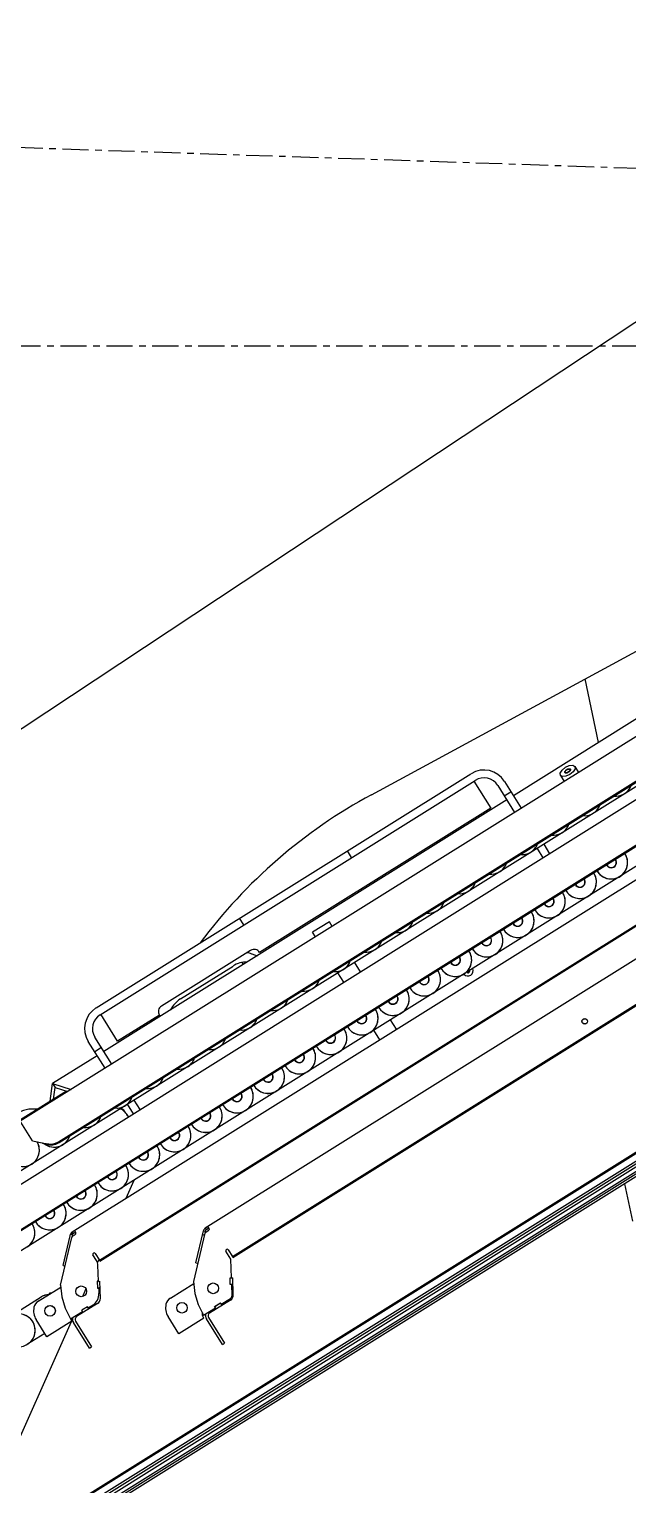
# Model space of a CAD drawing. Extents: x -79364 to 3230, y 28528 to 72157.
# Drawn here: x -68636 to -67725, y 54094 to 56311 of the extents above; entities that cross this region are included whole.
import ezdxf

# ---------------------------------------------------------------- set-up
doc = ezdxf.new("R2010")
doc.units = 0
doc.header["$LTSCALE"] = 500
doc.linetypes.add('CENTER', pattern=[7, 4, -1, 1, -1])
doc.layers.get('0').update_dxf_attribs({"linetype": 'CONTINUOUS'})
doc.layers.add('S0CE1', color=1, linetype='CENTER')
doc.layers.add('S0CO1', color=1, linetype='CONTINUOUS')

# ---------------------------------------------------------------- blocks, each defined once
blk = doc.blocks.new('PK65002M m platform_side')
at = {"linetype": 'Continuous'}
for p, q in [((-11748.7, 6044.3), (-10238.3, 7044)), ((-9419.2, 6567.8), (-11373.2, 5346.8)), ((-11758.7, 5348.5), (-9916, 6499.9)), ((-11120, 6006.9), (-10187.8, 6511.7)), ((-11575.6, 5341.2), (-9733, 6492.7)), ((-10127.1, 6464.3), (-11654.7, 5509.8)), ((-11717.2, 5305.4), (-9954.7, 6406.8)), ((-11716.4, 5304.2), (-9953.9, 6405.5)), ((-11596.2, 5478.5), (-10081.2, 6425.2)), ((-11595.4, 5477.2), (-10080.4, 6423.9)), ((-11331.7, 5303.7), (-9546, 6419.5)), ((-11330.9, 5302.4), (-9545.2, 6418.3)), ((-11534.1, 5298.2), (-9771.6, 6399.5)), ((-11533.3, 5296.9), (-9770.8, 6398.3)), ((-10353, 6349.6), (-10903.9, 6005.4)), ((-10774.1, 6086.5), (-10794.6, 6183.1)), ((-10639.9, 6067.7), (-11874.6, 5296.2)), ((-10456.8, 6060.5), (-11691.5, 5288.9)), ((-11539.3, 5682.2), (-10968.5, 6038.9)), ((-11532.9, 5672), (-10962.1, 6028.7)), ((-10832.4, 6036.2), (-10826.7, 6027.2)), ((-10810.3, 6050), (-10804.6, 6040.9)), ((-10963.9, 6027.6), (-10938.3, 5986.6)), ((-10927.6, 6020.8), (-10902.2, 5980)), ((-10917.8, 6005), (-10907.6, 6011.4)), ((-10917.5, 6027.1), (-10892, 5986.4)), ((-10914.1, 5999), (-11527.3, 5615.8)), ((-10938.3, 5986.6), (-11290.2, 5766.7)), ((-10747, 6004.6), (-10747.1, 6004.6)), ((-10794.5, 5974.9), (-10794.5, 5974.9)), ((-10842, 5945.3), (-10842, 5945.2)), ((-11150.1, 5911.3), (-11156.4, 5921.4)), ((-10867.9, 5925.2), (-10858.9, 5910.8)), ((-10857.8, 5931.6), (-10848.7, 5917.1)), ((-10889.5, 5915.6), (-10889.5, 5915.5)), ((-10046.8, 5881.4), (-11641.1, 4885.1)), ((-10046, 5880.1), (-11640.3, 4883.8)), ((-10937, 5885.9), (-10937, 5885.9)), ((-10773.4, 5886.8), (-10773.5, 5886.7)), ((-10753.9, 5878.6), (-10753.9, 5878.6)), ((-10743, 5881.6), (-10743, 5881.6)), ((-10740.4, 5883.2), (-10740.4, 5883.2)), ((-11635.3, 4875.8), (-10040.9, 5872)), ((-10038.8, 5868.5), (-11633.1, 4872.3)), ((-11631.2, 4869.3), (-10036.9, 5865.6)), ((-10033.5, 5860.1), (-11627.9, 4863.9)), ((-11626.5, 4861.7), (-10032.2, 5857.9)), ((-10030.1, 5854.6), (-11624.4, 4858.4)), ((-10984.5, 5856.2), (-10984.5, 5856.2)), ((-10820.9, 5857.1), (-10821, 5857.1)), ((-10790.4, 5852), (-10790.4, 5852)), ((-10787.9, 5853.6), (-10787.9, 5853.6)), ((-10801.4, 5849), (-10801.4, 5848.9)), ((-11314.4, 5808.6), (-11320.7, 5818.8)), ((-11184, 5813.3), (-11209.5, 5797.4)), ((-11179.8, 5806.5), (-11184, 5813.3)), ((-11032, 5826.6), (-11032, 5826.5)), ((-10868.4, 5827.4), (-10868.5, 5827.4)), ((-10848.9, 5819.3), (-10848.9, 5819.2)), ((-10837.9, 5822.3), (-10837.9, 5822.3)), ((-10835.4, 5823.9), (-10835.4, 5823.9)), ((-11205.2, 5790.6), (-11209.5, 5797.4)), ((-11079.5, 5796.9), (-11079.5, 5796.8)), ((-10915.9, 5797.8), (-10915.9, 5797.7)), ((-10896.4, 5789.6), (-10896.4, 5789.6)), ((-10885.4, 5792.6), (-10885.4, 5792.6)), ((-10882.9, 5794.2), (-10882.9, 5794.2)), ((-11304, 5769.9), (-11439.7, 5685.1)), ((-11302.1, 5764.4), (-11293.8, 5761.7)), ((-11127, 5767.2), (-11127, 5767.2)), ((-10963.4, 5768.1), (-10963.4, 5768)), ((-10932.9, 5762.9), (-10932.9, 5762.9)), ((-10930.4, 5764.5), (-10930.4, 5764.5)), ((-11410.8, 5696), (-11330.7, 5746.1)), ((-11316.6, 5751.5), (-11315.9, 5747.9)), ((-11312, 5750.4), (-11312.1, 5752.1)), ((-11136.5, 5737.3), (-11145.6, 5751.7)), ((-10943.9, 5759.9), (-10943.9, 5759.9)), ((-11174.5, 5737.5), (-11174.5, 5737.5)), ((-11162, 5721.4), (-11171, 5735.8)), ((-11010.9, 5738.4), (-11010.9, 5738.4)), ((-10991.4, 5730.3), (-10991.4, 5730.2)), ((-10980.4, 5733.3), (-10980.4, 5733.3)), ((-10977.8, 5734.9), (-10977.8, 5734.9)), ((-11222, 5707.9), (-11222, 5707.8)), ((-11058.4, 5708.7), (-11058.4, 5708.7)), ((-11038.9, 5700.6), (-11038.9, 5700.5)), ((-11027.9, 5703.6), (-11027.9, 5703.6)), ((-11025.3, 5705.2), (-11025.3, 5705.2)), ((-11421.9, 5681.7), (-11423.8, 5682.8)), ((-11269.4, 5678.2), (-11269.4, 5678.1)), ((-11105.9, 5679), (-11105.9, 5679)), ((-11075.4, 5673.9), (-11075.4, 5673.9)), ((-11072.8, 5675.5), (-11072.8, 5675.5)), ((-11506.5, 5631.6), (-11532.1, 5672.6)), ((-11442.8, 5671.3), (-11506.5, 5631.6)), ((-11081.8, 5649.8), (-11090.9, 5664.2)), ((-11086.4, 5670.9), (-11086.4, 5670.9)), ((-11525.6, 5590.5), (-11551, 5631.2)), ((-11515.4, 5596.8), (-11540.9, 5637.6)), ((-11316.9, 5648.5), (-11316.9, 5648.5)), ((-11153.4, 5649.4), (-11153.4, 5649.3)), ((-11133.9, 5641.2), (-11133.9, 5641.2)), ((-11122.9, 5644.2), (-11122.9, 5644.2)), ((-11120.3, 5645.8), (-11120.3, 5645.8)), ((-11107.3, 5633.9), (-11116.3, 5648.3)), ((-11537.5, 5609.5), (-11605.3, 5567.1)), ((-11531, 5621.9), (-11541.2, 5615.5)), ((-11364.4, 5618.8), (-11364.4, 5618.8)), ((-11200.8, 5619.7), (-11200.9, 5619.7)), ((-11181.3, 5611.6), (-11181.3, 5611.5)), ((-11170.4, 5614.6), (-11170.4, 5614.6)), ((-11167.8, 5616.2), (-11167.8, 5616.2)), ((-11411.9, 5589.2), (-11411.9, 5589.1)), ((-11248.3, 5590), (-11248.4, 5590)), ((-11215.3, 5586.5), (-11215.3, 5586.5)), ((-11609.1, 5540.1), (-11605.3, 5567.1)), ((-11605.3, 5567.1), (-11601.6, 5561.2)), ((-11605.3, 5567.1), (-11577.2, 5558.2)), ((-11228.8, 5581.9), (-11228.8, 5581.8)), ((-11217.9, 5584.9), (-11217.9, 5584.9)), ((-11584.2, 5555.7), (-11892.1, 5363.3)), ((-11604.1, 5543.2), (-11601.6, 5561.2)), ((-11601.6, 5561.2), (-11582.2, 5555)), ((-11472.1, 5527.6), (-11481.2, 5542)), ((-11459.4, 5559.5), (-11459.4, 5559.4)), ((-11295.8, 5560.3), (-11295.9, 5560.3)), ((-11276.3, 5552.2), (-11276.3, 5552.2)), ((-11265.3, 5555.2), (-11265.4, 5555.2)), ((-11262.8, 5556.8), (-11262.8, 5556.8)), ((-11506.9, 5529.8), (-11506.9, 5529.8)), ((-11482.3, 5521.2), (-11491.3, 5535.7)), ((-11343.3, 5530.7), (-11343.4, 5530.6)), ((-11323.8, 5522.5), (-11323.8, 5522.5)), ((-11312.8, 5525.5), (-11312.8, 5525.5)), ((-11310.3, 5527.1), (-11310.3, 5527.1)), ((-11636.1, 5480.1), (-11653.8, 5508.3)), ((-11554.4, 5500.1), (-11554.4, 5500.1)), ((-11390.8, 5501), (-11390.9, 5501)), ((-11357.8, 5497.5), (-11357.8, 5497.5)), ((-11636.1, 5480.1), (-11621.5, 5476.7)), ((-11619.2, 5475.7), (-11618.2, 5475.3)), ((-11619, 5476.5), (-11618.2, 5475.3)), ((-11619, 5476.5), (-11610.9, 5475.3)), ((-11618.2, 5475.3), (-11610.1, 5474)), ((-11610.9, 5475.3), (-11606, 5475.1)), ((-11600.2, 5475), (-11595.4, 5477.2)), ((-11371.3, 5492.9), (-11371.3, 5492.8)), ((-11360.3, 5495.9), (-11360.3, 5495.9)), ((-11601.9, 5470.5), (-11601.9, 5470.4)), ((-11438.3, 5471.3), (-11438.3, 5471.3)), ((-11418.8, 5463.2), (-11418.8, 5463.1)), ((-11407.8, 5466.2), (-11407.8, 5466.2)), ((-11405.3, 5467.8), (-11405.3, 5467.8)), ((-11485.8, 5441.6), (-11485.8, 5441.6)), ((-11466.3, 5433.5), (-11466.3, 5433.5)), ((-11455.3, 5436.5), (-11455.3, 5436.5)), ((-11452.8, 5438.1), (-11452.8, 5438.1)), ((-11533.3, 5412), (-11533.3, 5411.9)), ((-11500.2, 5408.4), (-11500.2, 5408.4)), ((-11493.2, 5392.7), (-11481.1, 5419.9)), ((-10722.1, 5357.8), (-10734.2, 5414.7)), ((-11513.8, 5403.8), (-11513.8, 5403.8)), ((-11502.8, 5406.8), (-11502.8, 5406.8)), ((-11580.8, 5382.3), (-11580.8, 5382.3)), ((-11561.3, 5374.2), (-11561.3, 5374.1)), ((-11550.3, 5377.2), (-11550.3, 5377.2)), ((-11547.7, 5378.8), (-11547.7, 5378.8)), ((-11628.3, 5352.6), (-11628.3, 5352.6)), ((-11608.8, 5344.5), (-11608.8, 5344.4)), ((-11597.8, 5347.5), (-11597.8, 5347.5)), ((-11595.2, 5349.1), (-11595.2, 5349.1)), ((-11574.6, 5341.9), (-11573.6, 5342.5)), ((-11573.6, 5342.5), (-11572.7, 5342.9)), ((-11571, 5342), (-11570.5, 5340.7)), ((-11387.1, 5294.2), (-11375.9, 5343)), ((-11375.9, 5343), (-11372.9, 5342.4)), ((-11368.3, 5342.8), (-11373.6, 5339.4)), ((-11372.9, 5342.4), (-11373.6, 5339.4)), ((-11373.2, 5346.8), (-11371.6, 5344.2)), ((-11367.3, 5347), (-11371.6, 5344.2)), ((-11367.5, 5343.7), (-11368.3, 5342.8)), ((-11368, 5346.4), (-11367.3, 5346.5)), ((-11367.9, 5348), (-11367.3, 5346.6)), ((-11593.1, 5260), (-11576.3, 5332.7)), ((-11589.2, 5290.3), (-11578.8, 5335.2)), ((-11578.8, 5335.2), (-11578.4, 5336.8)), ((-11578.4, 5336.8), (-11578.3, 5337.5)), ((-11575.3, 5336.8), (-11578.3, 5337.5)), ((-11577.1, 5340), (-11574.7, 5338.1)), ((-11575.7, 5335.3), (-11575.9, 5334.5)), ((-11575.5, 5336.1), (-11575.7, 5335.3)), ((-11575.6, 5341.2), (-11574, 5338.7)), ((-11575.3, 5336.8), (-11575.5, 5336.1)), ((-11575, 5334.6), (-11571.4, 5336.8)), ((-11570.4, 5341), (-11574, 5338.7)), ((-11573, 5339.3), (-11572, 5340)), ((-11572, 5340), (-11571.1, 5340.4)), ((-11570.6, 5337.7), (-11571.4, 5336.8)), ((-11571.1, 5340.4), (-11570.4, 5340.5)), ((-11373.6, 5339.4), (-11390.7, 5265.6)), ((-11377.2, 5337.2), (-11374.3, 5336.5)), ((-11538.6, 5297.8), (-11543.9, 5306.3)), ((-11540.5, 5308.4), (-11534.1, 5298.2)), ((-11537, 5294), (-11534.7, 5299.1)), ((-11533.3, 5296.9), (-11534.1, 5298.2)), ((-11334.1, 5300), (-11341.5, 5311.8)), ((-11338.1, 5314), (-11331.7, 5303.7)), ((-11333.1, 5271.6), (-11334.1, 5300)), ((-11330.9, 5302.4), (-11331.7, 5303.7)), ((-11589.2, 5290.3), (-11586.3, 5289.6)), ((-11535.5, 5266.2), (-11536.4, 5290.4)), ((-11387.1, 5294.2), (-11384.2, 5293.6)), ((-11627.1, 5236), (-11592.8, 5257.4)), ((-11559.6, 5243.1), (-11554.6, 5254.3)), ((-11535.5, 5266.2), (-11537.5, 5266.1)), ((-11537.5, 5266.1), (-11537.2, 5255.7)), ((-11537.2, 5255.7), (-11535.2, 5255.8)), ((-11535.5, 5266), (-11533.7, 5266.1)), ((-11533.3, 5256.1), (-11535.2, 5256)), ((-11535.2, 5255.8), (-11534.9, 5247.6)), ((-11532.7, 5240.1), (-11533.7, 5266.1)), ((-11426.1, 5240.6), (-11390.4, 5262.9)), ((-11335.3, 5271.5), (-11333.1, 5271.6)), ((-11334.9, 5261.1), (-11335.3, 5271.5)), ((-11332.7, 5261.2), (-11334.9, 5261.1)), ((-11333.1, 5271.4), (-11331.2, 5271.5)), ((-11330.8, 5261.5), (-11332.8, 5261.4)), ((-11332.2, 5244.5), (-11332.7, 5261.2)), ((-11330.3, 5245.5), (-11331.2, 5271.5)), ((-11668.7, 5213.5), (-11622.6, 5242.3)), ((-11610.3, 5246.4), (-11610.2, 5247.9)), ((-11610.3, 5246.4), (-11610.2, 5247.9)), ((-11537, 5232.1), (-11568.8, 5212.3)), ((-11334.5, 5237.6), (-11366.3, 5217.7)), ((-11358.7, 5227.6), (-11349.9, 5233.1)), ((-11349.9, 5232.7), (-11358.4, 5227.4)), ((-11348.7, 5231.2), (-11349.9, 5233.1)), ((-11347.8, 5229.3), (-11348.9, 5231.1)), ((-11348.7, 5231.2), (-11334.5, 5240.1)), ((-11577.9, 5208.9), (-11559.9, 5220.2)), ((-11552.2, 5227.4), (-11561, 5221.9)), ((-11559.9, 5220.2), (-11561, 5221.9)), ((-11558.7, 5218.5), (-11559.8, 5220.2)), ((-11551.1, 5225.7), (-11552.2, 5227.4)), ((-11550.2, 5223.8), (-11551.3, 5225.5)), ((-11544.3, 5229.9), (-11551.1, 5225.7)), ((-11413.1, 5186.2), (-11429.6, 5212.5)), ((-11375, 5210.1), (-11413.1, 5186.2)), ((-11377, 5214.3), (-11377.4, 5215.6)), ((-11375, 5210.1), (-11375.7, 5211.1)), ((-11375.5, 5214.5), (-11357.5, 5225.7)), ((-11346.9, 5169.7), (-11371.3, 5208.7)), ((-11367.9, 5210.8), (-11343.5, 5171.8)), ((-11357.5, 5225.7), (-11358.7, 5227.6)), ((-11356.2, 5224), (-11357.4, 5225.8)), ((-11682.6, 4966.2), (-11576.5, 5205.1)), ((-11617.3, 5186.7), (-11643.6, 5170.2)), ((-11638.4, 5208.3), (-11638.3, 5208.3)), ((-11633.5, 5200.7), (-11633.6, 5200.7)), ((-11614.1, 5181.6), (-11630.5, 5207.9)), ((-11575.9, 5205.4), (-11614.1, 5181.6)), ((-11575.9, 5205.4), (-11576.6, 5206.5)), ((-11576.2, 5205.8), (-11575.1, 5208.2)), ((-11549.4, 5164.2), (-11573.8, 5203.2)), ((-11570.4, 5205.4), (-11546, 5166.4)), ((-11634.8, 5179.5), (-11634.8, 5179.6)), ((-11549.4, 5164.2), (-11546, 5166.4)), ((-11346.9, 5169.7), (-11343.5, 5171.8))]:
    blk.add_line(p, q, dxfattribs=at)
for points in [[(-10832.4, 6036.2), (-10832.6, 6039.9), (-10829.8, 6044.5), (-10824.8, 6048.6), (-10818.8, 6051.4), (-10813.5, 6051.9), (-10810.3, 6050)], [(-10810.3, 6050), (-10810.1, 6046.3), (-10812.8, 6041.8), (-10817.9, 6037.6), (-10823.9, 6034.9), (-10829.2, 6034.4), (-10832.4, 6036.2)], [(-10825.6, 6040.5), (-10825.8, 6040.9), (-10825.8, 6041.5), (-10825.6, 6042.1), (-10825.3, 6042.8), (-10824.8, 6043.4), (-10824.2, 6044.1), (-10823.5, 6044.7), (-10822.7, 6045.3), (-10821.8, 6045.7), (-10820.9, 6046.1), (-10820.1, 6046.4), (-10819.3, 6046.5), (-10818.5, 6046.5), (-10817.9, 6046.4), (-10817.4, 6046.2), (-10817.1, 6045.8)], [(-10817.1, 6045.8), (-10816.9, 6045.3), (-10816.9, 6044.8), (-10817.1, 6044.2), (-10817.4, 6043.5), (-10817.9, 6042.8), (-10818.5, 6042.2), (-10819.2, 6041.6), (-10820, 6041), (-10820.9, 6040.5), (-10821.7, 6040.2), (-10822.6, 6039.9), (-10823.4, 6039.8), (-10824.1, 6039.8), (-10824.7, 6039.9), (-10825.2, 6040.1), (-10825.6, 6040.5)], [(-10824.9, 6040.9), (-10824.9, 6042.4), (-10823.5, 6044.2), (-10821.3, 6045.5), (-10819.1, 6046), (-10817.7, 6045.4)], [(-10817.7, 6045.4), (-10817.8, 6043.9), (-10819.2, 6042.1), (-10821.4, 6040.7), (-10823.6, 6040.3), (-10824.9, 6040.9)], [(-11494.9, 5523), (-11496, 5524.1), (-11497, 5525.1), (-11498.1, 5526), (-11499.1, 5526.9), (-11500.2, 5527.7), (-11501.3, 5528.4), (-11502.1, 5528.9)], [(-11497.1, 5526.4), (-11498.2, 5527.7), (-11499.3, 5528.9), (-11500.4, 5530)], [(-11489.7, 5516.6), (-11490.4, 5517.6), (-11491.4, 5519.2), (-11492.6, 5520.7), (-11493.7, 5522.2), (-11494.8, 5523.7), (-11495.9, 5525.1), (-11497.1, 5526.4)], [(-11489.8, 5516.6), (-11490.4, 5517.4), (-11491.2, 5518.6), (-11492.2, 5519.8), (-11493.1, 5520.9), (-11494, 5522), (-11494.9, 5523)], [(-11621.5, 5476.7), (-11620.4, 5476.2), (-11619.2, 5475.7)], [(-11621.5, 5476.7), (-11620.6, 5476.6), (-11619.8, 5476.6), (-11619, 5476.5)], [(-11610.1, 5474), (-11605.2, 5473.9), (-11600.2, 5475)], [(-11606, 5475.1), (-11600.9, 5476.2), (-11596.2, 5478.5)], [(-11572.7, 5342.9), (-11571.8, 5342.8), (-11571, 5342)], [(-11371.5, 5347.8), (-11370.5, 5348.5), (-11369.5, 5348.9)], [(-11369.9, 5345.3), (-11368.9, 5345.9), (-11368, 5346.4)], [(-11369.5, 5348.9), (-11368.7, 5348.8), (-11367.9, 5348)], [(-11367.3, 5346.6), (-11367.2, 5345.1), (-11367.5, 5343.7)], [(-11570.5, 5340.7), (-11570.3, 5339.1), (-11570.6, 5337.7)], [(-11593.1, 5260), (-11591.1, 5242.2), (-11586, 5225), (-11577.9, 5208.9)], [(-11390.7, 5265.6), (-11388.7, 5247.7), (-11383.6, 5230.6), (-11375.5, 5214.5)], [(-11576.6, 5206.5), (-11577.1, 5207.3), (-11577.6, 5208.4), (-11577.8, 5209)], [(-11375.7, 5211.1), (-11376.1, 5212), (-11376.6, 5213), (-11377, 5214.3)]]:
    blk.add_lwpolyline(points, dxfattribs=at)
for centre, radius in [((-10795.3, 5661.9), 4.25), ((-10795.3, 5661.9), 4), ((-11561.8, 5250.8), 8.15), ((-11360.9, 5255.4), 8.15), ((-11408.4, 5225.8), 8.1), ((-11609.3, 5221.1), 8.1), ((-11609.3, 5221.1), 8)]:
    blk.add_circle(centre, radius, dxfattribs=at)
for centre, radius, start, end in [((-10948.8, 6007.5), 37, 32, 122), ((-10948.8, 6007.5), 25, 32, 122), ((-10739.1, 5303.4), 800, 118.4341, 143.3193), ((-10748.1, 6029.6), 25, 262.8491, 298.3796), ((-10748.1, 6029.6), 25, 262.9839, 302), ((-10748.1, 6029.6), 25, 298.3796, 341.1533), ((-10748.1, 6029.6), 25, 302, 341.0163), ((-10795.6, 5999.9), 25, 298.3796, 341.1533), ((-10795.6, 5999.9), 25, 302, 341.0163), ((-10748.1, 6029.6), 25, 262.9837, 262.9839), ((-10843.1, 5970.2), 25, 298.3796, 341.1533), ((-10843.1, 5970.2), 25, 302, 341.0164), ((-10795.6, 5999.9), 25, 262.8491, 298.3796), ((-10795.6, 5999.9), 25, 262.9839, 302), ((-10795.6, 5999.9), 25, 262.9837, 262.9839), ((-10843.1, 5970.2), 25, 262.8491, 298.3796), ((-10843.1, 5970.2), 25, 262.9839, 302), ((-10843.1, 5970.2), 25, 262.9836, 262.9839), ((-10890.6, 5940.6), 25, 262.8491, 298.3796), ((-10890.6, 5940.6), 25, 262.9839, 302), ((-10890.6, 5940.6), 25, 298.3796, 341.1533), ((-10890.6, 5940.6), 25, 302, 341.0164), ((-10755, 5903.6), 25, 298.3796, 34.5807), ((-10755, 5903.6), 25, 302, 34.5861), ((-10938, 5910.9), 25, 298.3796, 341.1533), ((-10938, 5910.9), 25, 302, 341.0164), ((-10890.6, 5940.6), 25, 262.9836, 262.9839), ((-10755, 5903.6), 8, 203.8929, 40.1071), ((-10755, 5903.6), 7.6, 203.4619, 40.5381), ((-10938, 5910.9), 25, 262.8491, 298.3796), ((-10938, 5910.9), 25, 262.9839, 302), ((-10938, 5910.9), 25, 262.9836, 262.9839), ((-10802.5, 5873.9), 8, 203.8929, 40.1071), ((-10802.5, 5873.9), 7.6, 203.4619, 40.5381), ((-10802.5, 5873.9), 25, 298.3796, 34.5807), ((-10802.5, 5873.9), 25, 302, 34.5861), ((-10755, 5903.6), 25, 209.4192, 298.3796), ((-10755, 5903.6), 25, 209.4187, 209.4192), ((-10755, 5903.6), 25, 209.414, 302), ((-10755, 5903.6), 25, 298.3802, 305.5553), ((-10985.5, 5881.2), 25, 262.8491, 298.3796), ((-10985.5, 5881.2), 25, 262.9839, 302), ((-10985.5, 5881.2), 25, 262.9836, 262.9839), ((-10985.5, 5881.2), 25, 298.3796, 341.1533), ((-10985.5, 5881.2), 25, 302, 341.0164), ((-10849.9, 5844.3), 25, 298.3796, 34.5807), ((-10849.9, 5844.3), 25, 302, 34.5861), ((-10802.5, 5873.9), 25, 209.4192, 298.3796), ((-10802.5, 5873.9), 25, 209.4187, 209.4192), ((-10802.5, 5873.9), 25, 209.414, 302), ((-10802.5, 5873.9), 25, 298.3802, 305.5553), ((-11033, 5851.5), 25, 262.9839, 302), ((-11033, 5851.5), 25, 262.8491, 298.3796), ((-11033, 5851.5), 25, 298.3796, 341.1533), ((-11033, 5851.5), 25, 302, 341.0164), ((-10849.9, 5844.3), 25, 209.4192, 298.3796), ((-10849.9, 5844.3), 25, 209.4187, 209.4192), ((-10849.9, 5844.3), 25, 209.414, 302), ((-10849.9, 5844.3), 8, 203.8929, 40.1071), ((-10849.9, 5844.3), 7.6, 203.4619, 40.5381), ((-11080.5, 5821.9), 25, 298.3796, 341.1533), ((-11080.5, 5821.9), 25, 302, 341.0164), ((-11033, 5851.5), 25, 262.9836, 262.9839), ((-10897.4, 5814.6), 8, 203.8929, 40.1071), ((-10897.4, 5814.6), 7.6, 203.4619, 40.5381), ((-10897.4, 5814.6), 25, 298.3796, 34.5807), ((-10897.4, 5814.6), 25, 302, 34.5861), ((-10849.9, 5844.3), 25, 298.3802, 305.5553), ((-11080.5, 5821.9), 25, 262.9839, 302), ((-11080.5, 5821.9), 25, 262.8491, 298.3796), ((-11080.5, 5821.9), 25, 262.9836, 262.9839), ((-10944.9, 5784.9), 8, 203.8929, 40.1071), ((-10944.9, 5784.9), 7.6, 203.4619, 40.5381), ((-10944.9, 5784.9), 25, 298.3796, 34.5807), ((-10944.9, 5784.9), 25, 302, 34.5861), ((-10897.4, 5814.6), 25, 209.4192, 298.3796), ((-10897.4, 5814.6), 25, 209.4187, 209.4192), ((-10897.4, 5814.6), 25, 209.414, 302), ((-10897.4, 5814.6), 25, 298.3802, 305.5553), ((-11326.8, 5688.3), 80, 71.9999, 77.5064), ((-11298.7, 5761.4), 10, 32, 122), ((-11304.6, 5684.5), 95, 70.9719, 72.785), ((-11128, 5792.2), 25, 262.9839, 302), ((-11128, 5792.2), 25, 262.8491, 298.3796), ((-11128, 5792.2), 25, 262.9836, 262.9839), ((-11128, 5792.2), 25, 298.3796, 341.1533), ((-11128, 5792.2), 25, 302, 341.0164), ((-10992.4, 5755.2), 25, 298.3796, 34.5807), ((-10992.4, 5755.2), 25, 302, 34.5861), ((-10944.9, 5784.9), 25, 209.4192, 298.3796), ((-10944.9, 5784.9), 25, 209.4187, 209.4192), ((-10944.9, 5784.9), 25, 209.414, 302), ((-10944.9, 5784.9), 25, 298.3802, 305.5553), ((-11309.5, 5712.2), 40, 89.5466, 122), ((-11175.5, 5762.5), 25, 262.849, 298.3796), ((-11175.5, 5762.5), 25, 262.9838, 302), ((-11175.5, 5762.5), 25, 298.3796, 341.1533), ((-11175.5, 5762.5), 25, 302, 341.0164), ((-10992.4, 5755.2), 25, 209.414, 302), ((-10992.4, 5755.2), 25, 209.4192, 298.3796), ((-10992.4, 5755.2), 25, 209.4187, 209.4192), ((-10992.4, 5755.2), 8, 203.8929, 40.1071), ((-10992.4, 5755.2), 7.6, 203.4619, 40.5381), ((-10973.1, 5738.8), 8, 219.3993, 24.7801), ((-11223, 5732.8), 25, 298.3796, 341.1534), ((-11223, 5732.8), 25, 302, 341.0164), ((-11175.5, 5762.5), 25, 262.9836, 262.9838), ((-11039.9, 5725.6), 8, 203.8928, 40.1072), ((-11039.9, 5725.6), 7.6, 203.4618, 40.5382), ((-11039.9, 5725.6), 25, 298.3796, 34.5807), ((-11039.9, 5725.6), 25, 302, 34.5861), ((-10992.4, 5755.2), 25, 298.3802, 305.5553), ((-10992.4, 5755.2), 25, 298.3796, 305.5587), ((-10973.1, 5738.8), 2.5, 235.68, 8.32), ((-10973.1, 5738.8), 3, 255, 15.2115), ((-11389.6, 5662.1), 40, 122, 154.4616), ((-11223, 5732.8), 25, 262.849, 298.3796), ((-11223, 5732.8), 25, 262.9838, 302), ((-11223, 5732.8), 25, 262.9836, 262.9838), ((-11087.4, 5695.9), 8, 203.8928, 40.1072), ((-11087.4, 5695.9), 7.6, 203.4618, 40.5382), ((-11087.4, 5695.9), 25, 298.3796, 34.5807), ((-11087.4, 5695.9), 25, 302, 34.5861), ((-11039.9, 5725.6), 25, 209.4192, 298.3796), ((-11039.9, 5725.6), 25, 209.4186, 209.4192), ((-11039.9, 5725.6), 25, 209.414, 302), ((-11039.9, 5725.6), 25, 298.3802, 305.5553), ((-11519.7, 5650.8), 37, 122, 212), ((-11434.4, 5676.6), 10, 122, 212), ((-11270.5, 5703.2), 25, 262.849, 298.3796), ((-11270.5, 5703.2), 25, 262.9838, 302), ((-11270.5, 5703.2), 25, 262.9836, 262.9838), ((-11270.5, 5703.2), 25, 298.3796, 341.1534), ((-11270.5, 5703.2), 25, 302, 341.0164), ((-11134.9, 5666.2), 25, 298.3796, 34.5807), ((-11134.9, 5666.2), 25, 302, 34.5861), ((-11087.4, 5695.9), 25, 209.4192, 298.3796), ((-11087.4, 5695.9), 25, 209.4186, 209.4192), ((-11087.4, 5695.9), 25, 209.414, 302), ((-11087.4, 5695.9), 25, 298.3802, 305.5553), ((-11519.7, 5650.8), 25, 122, 212), ((-10739.1, 5303.4), 800, 153.1124, 153.4321), ((-11318, 5673.5), 25, 262.9838, 302), ((-11318, 5673.5), 25, 298.3796, 341.1534), ((-11318, 5673.5), 25, 302, 341.0164), ((-11134.9, 5666.2), 25, 209.4192, 298.3796), ((-11134.9, 5666.2), 25, 209.4186, 209.4192), ((-11134.9, 5666.2), 25, 209.414, 302), ((-11134.9, 5666.2), 8, 203.8928, 40.1072), ((-11134.9, 5666.2), 7.6, 203.4618, 40.5382), ((-11365.5, 5643.8), 25, 298.3796, 341.1534), ((-11365.5, 5643.8), 25, 302, 341.0164), ((-11318, 5673.5), 25, 262.849, 298.3796), ((-11318, 5673.5), 25, 262.9836, 262.9838), ((-11182.4, 5636.5), 8, 203.8928, 40.1072), ((-11182.4, 5636.5), 7.6, 203.4618, 40.5382), ((-11182.4, 5636.5), 25, 298.3796, 34.5807), ((-11182.4, 5636.5), 25, 302, 34.5861), ((-11134.9, 5666.2), 25, 298.3802, 305.5553), ((-11365.5, 5643.8), 25, 262.849, 298.3796), ((-11365.5, 5643.8), 25, 262.9838, 302), ((-11365.5, 5643.8), 25, 262.9836, 262.9838), ((-11229.9, 5606.9), 8, 203.8928, 40.1072), ((-11229.9, 5606.9), 7.6, 203.4618, 40.5382), ((-11229.9, 5606.9), 25, 298.3796, 34.5807), ((-11229.9, 5606.9), 25, 302, 34.5861), ((-11182.4, 5636.5), 25, 209.414, 302), ((-11182.4, 5636.5), 25, 209.4192, 298.3796), ((-11182.4, 5636.5), 25, 209.4186, 209.4192), ((-11182.4, 5636.5), 25, 298.3802, 305.5553), ((-11412.9, 5614.1), 25, 262.849, 298.3796), ((-11412.9, 5614.1), 25, 262.9838, 302), ((-11412.9, 5614.1), 25, 262.9836, 262.9838), ((-11412.9, 5614.1), 25, 298.3796, 341.1534), ((-11412.9, 5614.1), 25, 302, 341.0164), ((-11277.4, 5577.2), 25, 298.3796, 34.5807), ((-11277.4, 5577.2), 25, 302, 34.5861), ((-11229.9, 5606.9), 25, 209.4191, 298.3796), ((-11229.9, 5606.9), 25, 209.4186, 209.4191), ((-11229.9, 5606.9), 25, 209.414, 302), ((-11229.9, 5606.9), 25, 298.3802, 305.5553), ((-11460.4, 5584.5), 25, 262.9838, 302), ((-11460.4, 5584.5), 25, 298.3796, 341.1534), ((-11460.4, 5584.5), 25, 302, 341.0164), ((-11277.4, 5577.2), 25, 209.4191, 298.3796), ((-11277.4, 5577.2), 25, 209.4186, 209.4191), ((-11277.4, 5577.2), 25, 209.414, 302), ((-11277.4, 5577.2), 8, 203.8928, 40.1072), ((-11277.4, 5577.2), 7.6, 203.4617, 40.5383), ((-11507.9, 5554.8), 25, 298.3796, 341.1534), ((-11507.9, 5554.8), 25, 302, 341.0164), ((-11460.4, 5584.5), 25, 262.849, 298.3796), ((-11460.4, 5584.5), 25, 262.9836, 262.9838), ((-11324.8, 5547.5), 8, 203.8927, 40.1073), ((-11324.8, 5547.5), 7.6, 203.4617, 40.5383), ((-11324.8, 5547.5), 25, 298.3796, 34.5807), ((-11324.8, 5547.5), 25, 302, 34.5861), ((-11277.4, 5577.2), 25, 298.3802, 305.5553), ((-11634.5, 5478.4), 50, 83.0321, 160.9678), ((-11507.9, 5554.8), 25, 262.9838, 302), ((-11507.9, 5554.8), 25, 262.849, 298.3796), ((-11507.9, 5554.8), 25, 262.9836, 262.9838), ((-11372.3, 5517.8), 8, 203.8927, 40.1073), ((-11372.3, 5517.8), 7.6, 203.4617, 40.5383), ((-11372.3, 5517.8), 25, 298.3796, 34.5807), ((-11372.3, 5517.8), 25, 302, 34.5861), ((-11324.8, 5547.5), 25, 209.4191, 298.3796), ((-11324.8, 5547.5), 25, 209.4186, 209.4191), ((-11324.8, 5547.5), 25, 209.414, 302), ((-11324.8, 5547.5), 25, 298.3802, 305.5553), ((-11324.8, 5547.5), 25, 298.3796, 305.5587), ((-11555.4, 5525.1), 25, 262.9838, 302), ((-11555.4, 5525.1), 25, 262.849, 298.3796), ((-11555.4, 5525.1), 25, 262.9836, 262.9838), ((-11555.4, 5525.1), 25, 298.3796, 341.1534), ((-11555.4, 5525.1), 25, 302, 341.0164), ((-11419.8, 5488.2), 25, 298.3796, 34.5807), ((-11419.8, 5488.2), 25, 302, 34.5861), ((-11372.3, 5517.8), 25, 209.4191, 298.3796), ((-11372.3, 5517.8), 25, 209.4186, 209.4191), ((-11372.3, 5517.8), 25, 209.414, 302), ((-11372.3, 5517.8), 25, 298.3802, 305.5553), ((-11650.4, 5465.8), 25, 125.6197, 298.3796), ((-11650.4, 5465.8), 25, 122, 302), ((-11650.4, 5465.8), 25, 298.3796, 30.258), ((-11650.4, 5465.8), 25, 302, 30.3556), ((-11602.9, 5495.4), 25, 233.9746, 237.0779), ((-11602.9, 5495.4), 25, 234.1847, 237.3125), ((-11602.9, 5495.4), 25, 237.0779, 298.3796), ((-11602.9, 5495.4), 25, 237.3125, 302), ((-11602.9, 5495.4), 25, 298.3796, 341.1534), ((-11602.9, 5495.4), 25, 302, 341.0165), ((-11419.8, 5488.2), 25, 209.4191, 298.3796), ((-11419.8, 5488.2), 25, 209.4186, 209.4191), ((-11419.8, 5488.2), 25, 209.414, 302), ((-11419.8, 5488.2), 8, 203.8927, 40.1073), ((-11419.8, 5488.2), 7.6, 203.4617, 40.5383), ((-11467.3, 5458.5), 8, 203.8927, 40.1073), ((-11467.3, 5458.5), 7.6, 203.4617, 40.5383), ((-11467.3, 5458.5), 25, 298.3796, 34.5807), ((-11467.3, 5458.5), 25, 302, 34.5861), ((-11419.8, 5488.2), 25, 298.3802, 305.5553), ((-11514.8, 5428.8), 8, 203.8927, 40.1073), ((-11514.8, 5428.8), 7.6, 203.4617, 40.5383), ((-11514.8, 5428.8), 25, 298.3796, 34.5808), ((-11514.8, 5428.8), 25, 302, 34.5862), ((-11467.3, 5458.5), 25, 209.4191, 298.3796), ((-11467.3, 5458.5), 25, 209.4186, 209.4191), ((-11467.3, 5458.5), 25, 209.414, 302), ((-11467.3, 5458.5), 25, 298.3802, 305.5553), ((-11562.3, 5399.1), 25, 298.3796, 34.5808), ((-11562.3, 5399.1), 25, 302, 34.5862), ((-11514.8, 5428.8), 25, 209.4191, 298.3796), ((-11514.8, 5428.8), 25, 209.4186, 209.4191), ((-11514.8, 5428.8), 25, 209.414, 302), ((-11514.8, 5428.8), 25, 298.3802, 305.5553), ((-11572.5, 5460.5), 100, 336.0598, 336.4598), ((-11562.3, 5399.1), 25, 209.4139, 302), ((-11562.3, 5399.1), 25, 209.4191, 298.3796), ((-11562.3, 5399.1), 25, 209.4186, 209.4191), ((-11562.3, 5399.1), 8, 203.8927, 40.1073), ((-11562.3, 5399.1), 7.6, 203.4616, 40.5384), ((-11609.8, 5369.5), 8, 203.8926, 40.1074), ((-11609.8, 5369.5), 7.6, 203.4616, 40.5384), ((-11609.8, 5369.5), 25, 298.3796, 34.5808), ((-11609.8, 5369.5), 25, 302, 34.5862), ((-11562.3, 5399.1), 25, 298.3802, 305.5553), ((-11657.3, 5339.8), 25, 298.3796, 34.5808), ((-11657.3, 5339.8), 25, 302, 34.5862), ((-11609.8, 5369.5), 25, 209.4191, 298.3796), ((-11609.8, 5369.5), 25, 209.4186, 209.4191), ((-11609.8, 5369.5), 25, 209.4139, 302), ((-11609.8, 5369.5), 25, 298.3802, 305.5553), ((-11370, 5341.7), 6, 122, 167), ((-11370, 5341.7), 3, 122, 167), ((-11572.4, 5336.2), 6, 122, 167), ((-11573.4, 5332), 3, 122, 166.9999), ((-11572.4, 5336.2), 3, 122, 167), ((-11542.2, 5307.4), 2, 32, 212), ((-11551.4, 5289.9), 15, 2, 32), ((-11339.8, 5312.9), 2, 32, 212), ((-11619.1, 5223.3), 15, 122, 167.573), ((-11609.3, 5221.1), 25, 93.4502, 125.559), ((-11609.3, 5221.1), 25, 93.4496, 125.5624), ((-11609.3, 5221.1), 25, 93.6517, 122), ((-11609.3, 5221.1), 26.8, 87.0307, 91.8021), ((-11609.3, 5221.1), 26.8, 87.0302, 91.8021), ((-11554.9, 5246.9), 20, 302, 2), ((-11541.7, 5239.8), 9, 302, 2), ((-11408.4, 5225.8), 25, 167.573, 211.9999), ((-11418.1, 5227.9), 15, 122, 167.573), ((-11339.3, 5245.2), 9, 302, 2), ((-11337.2, 5244.3), 5, 302.0002, 1.9998), ((-11656.8, 5191.4), 25, 305.6197, 118.3796), ((-11656.8, 5191.4), 25, 252, 72), ((-11609.3, 5221.1), 25, 167.573, 211.9999), ((-11566.1, 5208), 9, 160.7556, 212), ((-11566.1, 5208), 5, 122, 212), ((-11369.5, 5216.3), 8, 168.1618, 185.2563), ((-11363.7, 5213.5), 9, 159.5667, 212), ((-11363.7, 5213.5), 5, 122, 212)]:
    blk.add_arc(centre, radius, start, end, dxfattribs=at)

msp = doc.modelspace()

# ---------------------------------------------------------------- linework, layer by layer
at = {"layer": 'S0CE1', "color": 0, "linetype": 'CENTER', "ltscale": 0.02}
for p, q in [((-59870.474, 55833.725), (-73999.729, 56310.563)), ((-74048.583, 55826.073), (-59782.128, 55831.608))]:
    msp.add_line(p, q, dxfattribs=at)

# ---------------------------------------------------------------- block references
at = {"layer": 'S0CO1', "color": 0, "linetype": 'CENTER'}
msp.add_blockref('PK65002M m platform_side', (-56995.028, 49138.088), dxfattribs=at)

doc.saveas('drawing.dxf')
